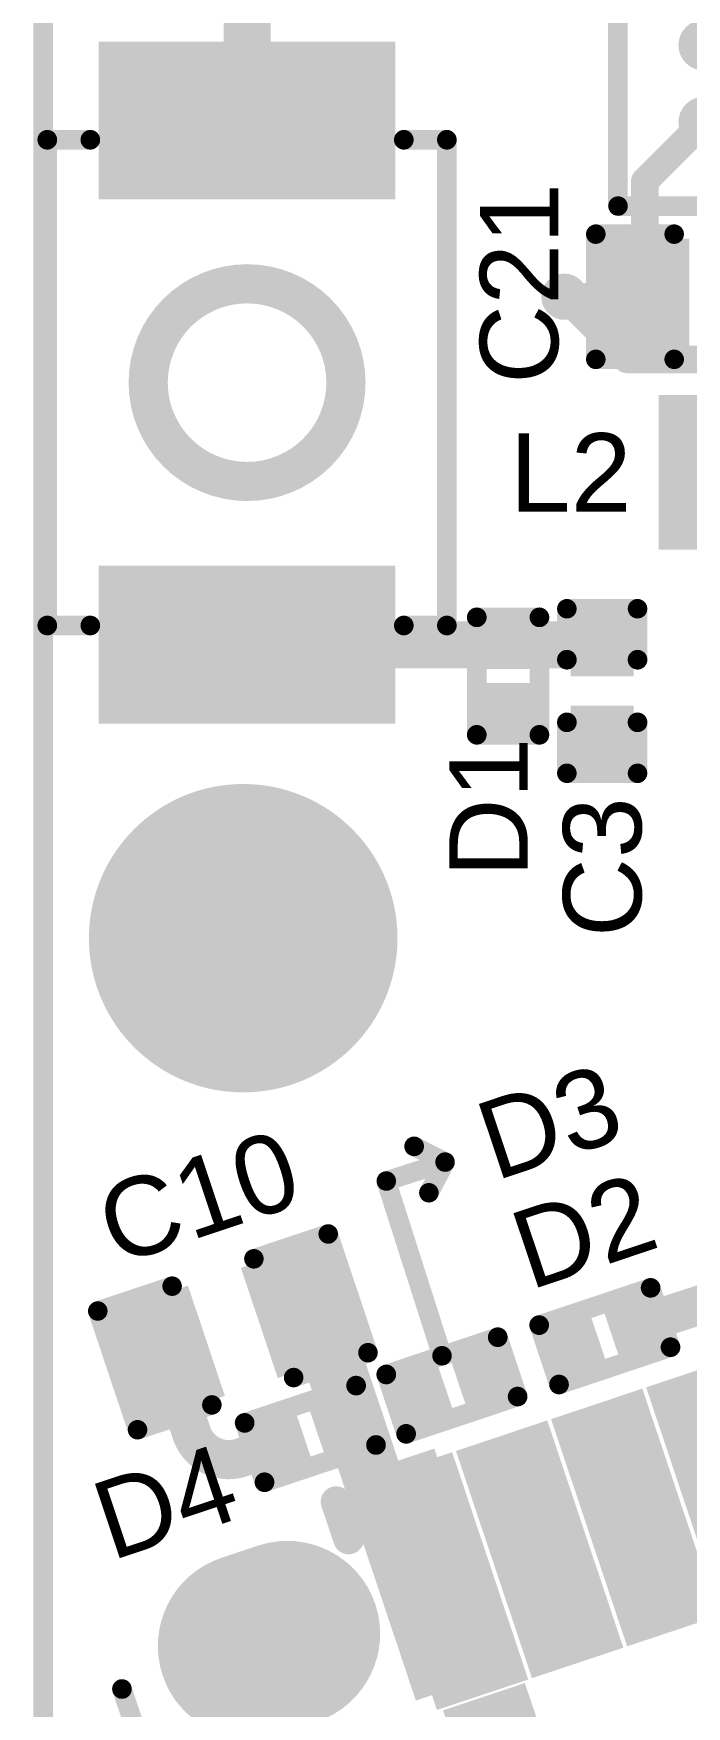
# Model space of a CAD drawing. Header units: inches. Extents: x 28 to 136, y 32 to 73.
# Drawn here: x 38.04 to 42.27, y 50.27 to 61.12 of the extents above; entities that cross this region are included whole.
import ezdxf

# ---------------------------------------------------------------- set-up
doc = ezdxf.new("R2010")
doc.units = ezdxf.units.IN
for name, color, linetype in [('Board Outline', 216, 'Continuous'), ('Bottom Layer', 5, 'Continuous'), ('Bottom Solder', 6, 'Continuous'), ('Multi-Layer', 9, 'Continuous'), ('Pad Holes', 156, 'Continuous'), ('Top Layer', 1, 'Continuous'), ('Top Overlay', 2, 'Continuous'), ('Top Paste', 8, 'Continuous'), ('Top Solder', 216, 'Continuous'), ('Via Holes', 16, 'Continuous')]:
    doc.layers.add(name, color=color, linetype=linetype)
doc.styles.add('Arial', font='', dxfattribs={"height": 0.2})
doc.styles.get('Arial').set_extended_font_data('Arial')

# ---------------------------------------------------------------- blocks, each defined once
blk = doc.blocks.new('82_VFBGA_7')
at = {"layer": 'Top Solder'}
h = blk.add_hatch(color=216, dxfattribs=at)
edge = h.paths.add_edge_path()
edge.add_arc((-2.25, -1.75), 0.165, 0, 360)
h = blk.add_hatch(color=216, dxfattribs=at)
edge = h.paths.add_edge_path()
edge.add_arc((-2.25, -2.25), 0.165, 0, 360)
at = {"layer": 'Top Overlay', "const_width": 0.127}
for points in [[(-2.807, -2.794), (-2.807, 2.807)], [(-2.807, -2.794), (2.769, -2.794)]]:
    blk.add_lwpolyline(points, dxfattribs=at)
at = {"layer": 'Top Overlay', "const_width": 0.0635}
blk.add_lwpolyline([(-2.838, -2.794, 1), (-2.775, -2.794, 1)], format="xyb", close=True, dxfattribs=at)
blk.add_lwpolyline([(-2.838, -2.794, 1), (-2.775, -2.794, 1)], format="xyb", close=True, dxfattribs=at)
blk = doc.blocks.new('B3U_1000P_8')
at = {"layer": 'Top Layer'}
for points in [[(-2.11, 0.86), (-1.29, 0.86), (-1.29, -0.86), (-2.11, -0.86)], [(1.29, 0.86), (2.11, 0.86), (2.11, -0.86), (1.29, -0.86)]]:
    blk.add_hatch(color=1, dxfattribs=at).paths.add_polyline_path(points)
at = {"layer": 'Top Paste'}
for points in [[(-2.11, 0.86), (-1.29, 0.86), (-1.29, -0.86), (-2.11, -0.86)], [(1.29, 0.86), (2.11, 0.86), (2.11, -0.86), (1.29, -0.86)]]:
    blk.add_hatch(color=8, dxfattribs=at).paths.add_polyline_path(points)
at = {"layer": 'Top Solder'}
for points in [[(-2.212, 0.962), (-1.188, 0.962), (-1.188, -0.962), (-2.212, -0.962)], [(1.188, 0.962), (2.212, 0.962), (2.212, -0.962), (1.188, -0.962)]]:
    blk.add_hatch(color=216, dxfattribs=at).paths.add_polyline_path(points)
at = {"layer": 'Top Overlay', "const_width": 0.127}
for points in [[(-1.575, 1.016), (-1.575, 1.295)], [(1.575, 1.295), (-1.575, 1.295)], [(1.575, 1.016), (1.575, 1.295)], [(-1.575, -1.295), (-1.575, -1.016)], [(1.575, -1.295), (1.575, -1.016)], [(1.575, -1.295), (-1.575, -1.295)]]:
    blk.add_lwpolyline(points, dxfattribs=at)
at = {"layer": 'Top Overlay'}
for points, const_width in [([(-1.607, 1.295, 1), (-1.543, 1.295, 1)], 0.0635), ([(-1.607, 1.295, 1), (-1.543, 1.295, 1)], 0.0635), ([(1.543, 1.295, 1), (1.607, 1.295, 1)], 0.0635), ([(1.543, 1.295, 1), (1.607, 1.295, 1)], 0.0635), ([(-1.607, 1.016, 1), (-1.543, 1.016, 1)], 0.0635), ([(1.543, 1.016, 1), (1.607, 1.016, 1)], 0.0635), ([(0.641, 0, 1), (-0.641, 0, 1)], 0.254), ([(-0.705, 0, 1), (-0.578, 0, 1)], 0.127), ([(0.578, 0, 1), (0.705, 0, 1)], 0.127), ([(-1.607, -1.016, 1), (-1.543, -1.016, 1)], 0.0635), ([(1.543, -1.016, 1), (1.607, -1.016, 1)], 0.0635), ([(-1.607, -1.295, 1), (-1.543, -1.295, 1)], 0.0635), ([(-1.607, -1.295, 1), (-1.543, -1.295, 1)], 0.0635), ([(1.543, -1.295, 1), (1.607, -1.295, 1)], 0.0635), ([(1.543, -1.295, 1), (1.607, -1.295, 1)], 0.0635)]:
    blk.add_lwpolyline(points, format="xyb", close=True, dxfattribs=dict(at, const_width=const_width))
blk = doc.blocks.new('IND_0603__1608_M_______40')
at = {"layer": 'Top Layer'}
for points in [[(-1, 0.4), (-0.4, 0.4), (-0.4, -0.4), (-1, -0.4)], [(0.4, 0.4), (1, 0.4), (1, -0.4), (0.4, -0.4)]]:
    blk.add_hatch(color=1, dxfattribs=at).paths.add_polyline_path(points)
at = {"layer": 'Top Paste'}
for points in [[(-1, 0.4), (-0.4, 0.4), (-0.4, -0.4), (-1, -0.4)], [(0.4, 0.4), (1, 0.4), (1, -0.4), (0.4, -0.4)]]:
    blk.add_hatch(color=8, dxfattribs=at).paths.add_polyline_path(points)
at = {"layer": 'Top Solder'}
for points in [[(-1.102, 0.502), (-0.298, 0.502), (-0.298, -0.502), (-1.102, -0.502)], [(0.298, 0.502), (1.102, 0.502), (1.102, -0.502), (0.298, -0.502)]]:
    blk.add_hatch(color=216, dxfattribs=at).paths.add_polyline_path(points)
at = {"layer": 'Top Overlay', "const_width": 0.127}
for points in [[(-0.203, 0.457), (0.229, 0.457)], [(-0.203, -0.457), (0.229, -0.457)]]:
    blk.add_lwpolyline(points, dxfattribs=at)
at = {"layer": 'Top Overlay', "const_width": 0.0635}
for points in [[(-0.235, 0.457, 1), (-0.171, 0.457, 1)], [(0.197, 0.457, 1), (0.26, 0.457, 1)], [(-0.235, -0.457, 1), (-0.171, -0.457, 1)], [(0.197, -0.457, 1), (0.26, -0.457, 1)]]:
    blk.add_lwpolyline(points, format="xyb", close=True, dxfattribs=at)
blk = doc.blocks.new('10118194_0001LF__47')
at = {"layer": 'Bottom Layer'}
h = blk.add_hatch(color=5, dxfattribs=at)
edge = h.paths.add_edge_path()
edge.add_arc((-2.375, 0), 0.5, 270, 450)
edge.add_line((-2.375, 0.5), (-2.625, 0.5))
edge.add_arc((-2.625, 0), 0.5, 90, 270)
edge.add_line((-2.625, -0.5), (-2.375, -0.5))
at = {"layer": 'Bottom Solder'}
h = blk.add_hatch(color=6, dxfattribs=at)
edge = h.paths.add_edge_path()
edge.add_arc((-2.375, 0), 0.602, 270, 450)
edge.add_line((-2.375, 0.602), (-2.625, 0.602))
edge.add_arc((-2.625, 0), 0.602, 90, 270)
edge.add_line((-2.625, -0.602), (-2.375, -0.602))
at = {"layer": 'Multi-Layer'}
h = blk.add_hatch(color=9, dxfattribs=at)
edge = h.paths.add_edge_path()
edge.add_arc((-2.375, 0), 0.5, 270, 450)
edge.add_line((-2.375, 0.5), (-2.625, 0.5))
edge.add_arc((-2.625, 0), 0.5, 90, 270)
edge.add_line((-2.625, -0.5), (-2.375, -0.5))
at = {"layer": 'Pad Holes'}
h = blk.add_hatch(color=7, dxfattribs=at)
edge = h.paths.add_edge_path()
edge.add_arc((-2.35, 0), 0.275, 270, 450)
edge.add_line((-2.35, 0.275), (-2.65, 0.275))
edge.add_arc((-2.65, 0), 0.275, 90, 270)
edge.add_line((-2.65, -0.275), (-2.35, -0.275))
at = {"layer": 'Top Layer'}
for points in [[(-1.51, 0.675), (-1.09, 0.675), (-1.09, -0.675), (-1.51, -0.675)], [(-0.86, 0.675), (-0.44, 0.675), (-0.44, -0.675), (-0.86, -0.675)], [(-0.21, 0.675), (0.21, 0.675), (0.21, -0.675), (-0.21, -0.675)], [(0.44, 0.675), (0.86, 0.675), (0.86, -0.675), (0.44, -0.675)]]:
    blk.add_hatch(color=1, dxfattribs=at).paths.add_polyline_path(points)
h = blk.add_hatch(color=1, dxfattribs=at)
edge = h.paths.add_edge_path()
edge.add_arc((-2.375, 0), 0.5, 270, 450)
edge.add_line((-2.375, 0.5), (-2.625, 0.5))
edge.add_arc((-2.625, 0), 0.5, 90, 270)
edge.add_line((-2.625, -0.5), (-2.375, -0.5))
at = {"layer": 'Top Overlay'}
blk.add_hatch(color=2, dxfattribs=at).paths.add_polyline_path([(-1.575, -1.071), (-1.016, -1.071), (-1.016, -0.792), (-1.575, -0.792)])
at = {"layer": 'Top Paste'}
for points in [[(-1.51, 0.675), (-1.09, 0.675), (-1.09, -0.675), (-1.51, -0.675)], [(-0.86, 0.675), (-0.44, 0.675), (-0.44, -0.675), (-0.86, -0.675)], [(-0.21, 0.675), (0.21, 0.675), (0.21, -0.675), (-0.21, -0.675)], [(0.44, 0.675), (0.86, 0.675), (0.86, -0.675), (0.44, -0.675)]]:
    blk.add_hatch(color=8, dxfattribs=at).paths.add_polyline_path(points)
at = {"layer": 'Top Solder'}
for points in [[(-1.612, 0.777), (-0.988, 0.777), (-0.988, -0.777), (-1.612, -0.777)], [(-0.962, 0.777), (-0.338, 0.777), (-0.338, -0.777), (-0.962, -0.777)], [(-0.312, 0.777), (0.312, 0.777), (0.312, -0.777), (-0.312, -0.777)], [(0.338, 0.777), (0.962, 0.777), (0.962, -0.777), (0.338, -0.777)]]:
    blk.add_hatch(color=216, dxfattribs=at).paths.add_polyline_path(points)
h = blk.add_hatch(color=216, dxfattribs=at)
edge = h.paths.add_edge_path()
edge.add_arc((-2.375, 0), 0.602, 270, 450)
edge.add_line((-2.375, 0.602), (-2.625, 0.602))
edge.add_arc((-2.625, 0), 0.602, 90, 270)
edge.add_line((-2.625, -0.602), (-2.375, -0.602))
at = {"layer": 'Top Overlay'}
for points, const_width in [([(-1.803, 0.711), (-1.803, 0.457)], 0.2), ([(-1.803, 0.711), (-1.676, 0.584)], 0.2), ([(-1.803, 0.457), (-1.676, 0.584)], 0.2), ([(-3.505, 0), (-3.505, -1.549)], 0.127)]:
    blk.add_lwpolyline(points, dxfattribs=dict(at, const_width=const_width))
for points, const_width in [([(-1.853, 0.711, 1), (-1.753, 0.711, 1)], 0.1), ([(-1.853, 0.711, 1), (-1.753, 0.711, 1)], 0.1), ([(-1.726, 0.584, 1), (-1.626, 0.584, 1)], 0.1), ([(-1.726, 0.584, 1), (-1.626, 0.584, 1)], 0.1), ([(-1.853, 0.457, 1), (-1.753, 0.457, 1)], 0.1), ([(-1.853, 0.457, 1), (-1.753, 0.457, 1)], 0.1), ([(-3.537, 0, 1), (-3.473, 0, 1)], 0.0635)]:
    blk.add_lwpolyline(points, format="xyb", close=True, dxfattribs=dict(at, const_width=const_width))
blk = doc.blocks.new('DSN0603_2_51')
at = {"layer": 'Top Layer'}
for points in [[(-0.3, 0.12), (-0.1, 0.12), (-0.1, -0.12), (-0.3, -0.12)], [(0.1, 0.12), (0.3, 0.12), (0.3, -0.12), (0.1, -0.12)]]:
    blk.add_hatch(color=1, dxfattribs=at).paths.add_polyline_path(points)
at = {"layer": 'Top Paste'}
for points in [[(-0.3, 0.12), (-0.1, 0.12), (-0.1, -0.12), (-0.3, -0.12)], [(0.1, 0.12), (0.3, 0.12), (0.3, -0.12), (0.1, -0.12)]]:
    blk.add_hatch(color=8, dxfattribs=at).paths.add_polyline_path(points)
at = {"layer": 'Top Solder'}
for points in [[(-0.355, 0.175), (-0.045, 0.175), (-0.045, -0.175), (-0.355, -0.175)], [(0.045, 0.175), (0.355, 0.175), (0.355, -0.175), (0.045, -0.175)]]:
    blk.add_hatch(color=216, dxfattribs=at).paths.add_polyline_path(points)
at = {"layer": 'Top Overlay', "const_width": 0.127}
for points in [[(-0.381, 0.203), (-0.381, -0.203)], [(-0.381, 0.203), (0.381, 0.203)], [(0.381, 0.203), (0.381, -0.203)], [(-0.381, -0.203), (0.381, -0.203)]]:
    blk.add_lwpolyline(points, dxfattribs=at)
at = {"layer": 'Top Overlay', "const_width": 0.0635}
for points in [[(-0.413, 0.203, 1), (-0.349, 0.203, 1)], [(-0.413, 0.203, 1), (-0.349, 0.203, 1)], [(0.349, 0.203, 1), (0.413, 0.203, 1)], [(0.349, 0.203, 1), (0.413, 0.203, 1)], [(-0.413, -0.203, 1), (-0.349, -0.203, 1)], [(-0.413, -0.203, 1), (-0.349, -0.203, 1)], [(0.349, -0.203, 1), (0.413, -0.203, 1)], [(0.349, -0.203, 1), (0.413, -0.203, 1)]]:
    blk.add_lwpolyline(points, format="xyb", close=True, dxfattribs=at)
blk = doc.blocks.new('DSN0603_2_52')
at = {"layer": 'Top Layer'}
for points in [[(-0.3, 0.12), (-0.1, 0.12), (-0.1, -0.12), (-0.3, -0.12)], [(0.1, 0.12), (0.3, 0.12), (0.3, -0.12), (0.1, -0.12)]]:
    blk.add_hatch(color=1, dxfattribs=at).paths.add_polyline_path(points)
at = {"layer": 'Top Paste'}
for points in [[(-0.3, 0.12), (-0.1, 0.12), (-0.1, -0.12), (-0.3, -0.12)], [(0.1, 0.12), (0.3, 0.12), (0.3, -0.12), (0.1, -0.12)]]:
    blk.add_hatch(color=8, dxfattribs=at).paths.add_polyline_path(points)
at = {"layer": 'Top Solder'}
for points in [[(-0.355, 0.175), (-0.045, 0.175), (-0.045, -0.175), (-0.355, -0.175)], [(0.045, 0.175), (0.355, 0.175), (0.355, -0.175), (0.045, -0.175)]]:
    blk.add_hatch(color=216, dxfattribs=at).paths.add_polyline_path(points)
at = {"layer": 'Top Overlay', "const_width": 0.127}
for points in [[(-0.381, 0.203), (-0.381, -0.203)], [(-0.381, 0.203), (0.381, 0.203)], [(0.381, 0.203), (0.381, -0.203)], [(-0.381, -0.203), (0.381, -0.203)]]:
    blk.add_lwpolyline(points, dxfattribs=at)
at = {"layer": 'Top Overlay', "const_width": 0.0635}
for points in [[(-0.413, 0.203, 1), (-0.349, 0.203, 1)], [(-0.413, 0.203, 1), (-0.349, 0.203, 1)], [(0.349, 0.203, 1), (0.413, 0.203, 1)], [(0.349, 0.203, 1), (0.413, 0.203, 1)], [(-0.413, -0.203, 1), (-0.349, -0.203, 1)], [(-0.413, -0.203, 1), (-0.349, -0.203, 1)], [(0.349, -0.203, 1), (0.413, -0.203, 1)], [(0.349, -0.203, 1), (0.413, -0.203, 1)]]:
    blk.add_lwpolyline(points, format="xyb", close=True, dxfattribs=at)
blk = doc.blocks.new('DSN0603_2_53')
at = {"layer": 'Top Layer'}
for points in [[(-0.3, 0.12), (-0.1, 0.12), (-0.1, -0.12), (-0.3, -0.12)], [(0.1, 0.12), (0.3, 0.12), (0.3, -0.12), (0.1, -0.12)]]:
    blk.add_hatch(color=1, dxfattribs=at).paths.add_polyline_path(points)
at = {"layer": 'Top Paste'}
for points in [[(-0.3, 0.12), (-0.1, 0.12), (-0.1, -0.12), (-0.3, -0.12)], [(0.1, 0.12), (0.3, 0.12), (0.3, -0.12), (0.1, -0.12)]]:
    blk.add_hatch(color=8, dxfattribs=at).paths.add_polyline_path(points)
at = {"layer": 'Top Solder'}
for points in [[(-0.355, 0.175), (-0.045, 0.175), (-0.045, -0.175), (-0.355, -0.175)], [(0.045, 0.175), (0.355, 0.175), (0.355, -0.175), (0.045, -0.175)]]:
    blk.add_hatch(color=216, dxfattribs=at).paths.add_polyline_path(points)
at = {"layer": 'Top Overlay', "const_width": 0.127}
for points in [[(-0.381, -0.203), (-0.381, 0.203)], [(0.381, 0.203), (-0.381, 0.203)], [(0.381, -0.203), (0.381, 0.203)], [(0.381, -0.203), (-0.381, -0.203)]]:
    blk.add_lwpolyline(points, dxfattribs=at)
at = {"layer": 'Top Overlay', "const_width": 0.0635}
for points in [[(-0.413, 0.203, 1), (-0.349, 0.203, 1)], [(-0.413, 0.203, 1), (-0.349, 0.203, 1)], [(0.349, 0.203, 1), (0.413, 0.203, 1)], [(0.349, 0.203, 1), (0.413, 0.203, 1)], [(-0.413, -0.203, 1), (-0.349, -0.203, 1)], [(-0.413, -0.203, 1), (-0.349, -0.203, 1)], [(0.349, -0.203, 1), (0.413, -0.203, 1)], [(0.349, -0.203, 1), (0.413, -0.203, 1)]]:
    blk.add_lwpolyline(points, format="xyb", close=True, dxfattribs=at)
blk = doc.blocks.new('DSN0603_2_54')
at = {"layer": 'Top Layer'}
for points in [[(-0.3, 0.12), (-0.1, 0.12), (-0.1, -0.12), (-0.3, -0.12)], [(0.1, 0.12), (0.3, 0.12), (0.3, -0.12), (0.1, -0.12)]]:
    blk.add_hatch(color=1, dxfattribs=at).paths.add_polyline_path(points)
at = {"layer": 'Top Paste'}
for points in [[(-0.3, 0.12), (-0.1, 0.12), (-0.1, -0.12), (-0.3, -0.12)], [(0.1, 0.12), (0.3, 0.12), (0.3, -0.12), (0.1, -0.12)]]:
    blk.add_hatch(color=8, dxfattribs=at).paths.add_polyline_path(points)
at = {"layer": 'Top Solder'}
for points in [[(-0.355, 0.175), (-0.045, 0.175), (-0.045, -0.175), (-0.355, -0.175)], [(0.045, 0.175), (0.355, 0.175), (0.355, -0.175), (0.045, -0.175)]]:
    blk.add_hatch(color=216, dxfattribs=at).paths.add_polyline_path(points)
at = {"layer": 'Top Overlay', "const_width": 0.127}
for points in [[(-0.381, 0.203), (0.381, 0.203)], [(-0.381, 0.203), (-0.381, -0.203)], [(0.381, 0.203), (0.381, -0.203)], [(-0.381, -0.203), (0.381, -0.203)]]:
    blk.add_lwpolyline(points, dxfattribs=at)
at = {"layer": 'Top Overlay', "const_width": 0.0635}
for points in [[(-0.413, 0.203, 1), (-0.349, 0.203, 1)], [(-0.413, 0.203, 1), (-0.349, 0.203, 1)], [(0.349, 0.203, 1), (0.413, 0.203, 1)], [(0.349, 0.203, 1), (0.413, 0.203, 1)], [(-0.413, -0.203, 1), (-0.349, -0.203, 1)], [(-0.413, -0.203, 1), (-0.349, -0.203, 1)], [(0.349, -0.203, 1), (0.413, -0.203, 1)], [(0.349, -0.203, 1), (0.413, -0.203, 1)]]:
    blk.add_lwpolyline(points, format="xyb", close=True, dxfattribs=at)
blk = doc.blocks.new('C___0402_66')
at = {"layer": 'Top Layer'}
for points in [[(-0.699, -0.318), (-0.699, 0.318), (-0.241, 0.318), (-0.241, -0.318)], [(0.241, -0.318), (0.241, 0.318), (0.699, 0.318), (0.699, -0.318)]]:
    blk.add_hatch(color=1, dxfattribs=at).paths.add_polyline_path(points)
at = {"layer": 'Top Paste'}
for points in [[(-0.699, -0.318), (-0.699, 0.318), (-0.241, 0.318), (-0.241, -0.318)], [(0.241, -0.318), (0.241, 0.318), (0.699, 0.318), (0.699, -0.318)]]:
    blk.add_hatch(color=8, dxfattribs=at).paths.add_polyline_path(points)
at = {"layer": 'Top Solder'}
for points in [[(-0.758, -0.377), (-0.758, 0.377), (-0.181, 0.377), (-0.181, -0.377)], [(0.181, -0.377), (0.181, 0.377), (0.758, 0.377), (0.758, -0.377)]]:
    blk.add_hatch(color=216, dxfattribs=at).paths.add_polyline_path(points)
at = {"layer": 'Top Overlay', "const_width": 0.127}
for points in [[(-0.279, 0.406), (-0.787, 0.406)], [(-0.787, 0.406), (-0.787, -0.406)], [(0.787, 0.406), (0.279, 0.406)], [(0.787, 0.406), (0.787, -0.406)], [(-0.279, -0.406), (-0.787, -0.406)], [(0.787, -0.406), (0.279, -0.406)]]:
    blk.add_lwpolyline(points, dxfattribs=at)
at = {"layer": 'Top Overlay', "const_width": 0.0635}
for points in [[(-0.819, 0.406, 1), (-0.756, 0.406, 1)], [(-0.819, 0.406, 1), (-0.756, 0.406, 1)], [(-0.311, 0.406, 1), (-0.248, 0.406, 1)], [(0.248, 0.406, 1), (0.311, 0.406, 1)], [(0.756, 0.406, 1), (0.819, 0.406, 1)], [(0.756, 0.406, 1), (0.819, 0.406, 1)], [(-0.819, -0.406, 1), (-0.756, -0.406, 1)], [(-0.819, -0.406, 1), (-0.756, -0.406, 1)], [(-0.311, -0.406, 1), (-0.248, -0.406, 1)], [(0.248, -0.406, 1), (0.311, -0.406, 1)], [(0.756, -0.406, 1), (0.819, -0.406, 1)], [(0.756, -0.406, 1), (0.819, -0.406, 1)]]:
    blk.add_lwpolyline(points, format="xyb", close=True, dxfattribs=at)
blk = doc.blocks.new('C___0402_77')
at = {"layer": 'Top Layer'}
for points in [[(-0.699, -0.318), (-0.699, 0.318), (-0.241, 0.318), (-0.241, -0.318)], [(0.241, -0.318), (0.241, 0.318), (0.699, 0.318), (0.699, -0.318)]]:
    blk.add_hatch(color=1, dxfattribs=at).paths.add_polyline_path(points)
at = {"layer": 'Top Paste'}
for points in [[(-0.699, -0.318), (-0.699, 0.318), (-0.241, 0.318), (-0.241, -0.318)], [(0.241, -0.318), (0.241, 0.318), (0.699, 0.318), (0.699, -0.318)]]:
    blk.add_hatch(color=8, dxfattribs=at).paths.add_polyline_path(points)
at = {"layer": 'Top Solder'}
for points in [[(-0.758, -0.377), (-0.758, 0.377), (-0.181, 0.377), (-0.181, -0.377)], [(0.181, -0.377), (0.181, 0.377), (0.758, 0.377), (0.758, -0.377)]]:
    blk.add_hatch(color=216, dxfattribs=at).paths.add_polyline_path(points)
at = {"layer": 'Top Overlay', "const_width": 0.127}
for points in [[(-0.279, 0.406), (-0.787, 0.406)], [(-0.787, -0.406), (-0.787, 0.406)], [(0.787, 0.406), (0.279, 0.406)], [(0.787, -0.406), (0.787, 0.406)], [(-0.279, -0.406), (-0.787, -0.406)], [(0.787, -0.406), (0.279, -0.406)]]:
    blk.add_lwpolyline(points, dxfattribs=at)
at = {"layer": 'Top Overlay', "const_width": 0.0635}
for points in [[(-0.819, 0.406, 1), (-0.756, 0.406, 1)], [(-0.819, 0.406, 1), (-0.756, 0.406, 1)], [(-0.311, 0.406, 1), (-0.248, 0.406, 1)], [(0.248, 0.406, 1), (0.311, 0.406, 1)], [(0.756, 0.406, 1), (0.819, 0.406, 1)], [(0.756, 0.406, 1), (0.819, 0.406, 1)], [(-0.819, -0.406, 1), (-0.756, -0.406, 1)], [(-0.819, -0.406, 1), (-0.756, -0.406, 1)], [(-0.311, -0.406, 1), (-0.248, -0.406, 1)], [(0.248, -0.406, 1), (0.311, -0.406, 1)], [(0.756, -0.406, 1), (0.819, -0.406, 1)], [(0.756, -0.406, 1), (0.819, -0.406, 1)]]:
    blk.add_lwpolyline(points, format="xyb", close=True, dxfattribs=at)
blk = doc.blocks.new('CAP_0201_84')
at = {"layer": 'Top Layer'}
for points in [[(-0.45, 0.15), (-0.15, 0.15), (-0.15, -0.15), (-0.45, -0.15)], [(0.15, 0.15), (0.45, 0.15), (0.45, -0.15), (0.15, -0.15)]]:
    blk.add_hatch(color=1, dxfattribs=at).paths.add_polyline_path(points)
at = {"layer": 'Top Paste'}
for points in [[(-0.45, 0.15), (-0.15, 0.15), (-0.15, -0.15), (-0.45, -0.15)], [(0.15, 0.15), (0.45, 0.15), (0.45, -0.15), (0.15, -0.15)]]:
    blk.add_hatch(color=8, dxfattribs=at).paths.add_polyline_path(points)
at = {"layer": 'Top Solder'}
for points in [[(-0.505, 0.205), (-0.095, 0.205), (-0.095, -0.205), (-0.505, -0.205)], [(0.095, 0.205), (0.505, 0.205), (0.505, -0.205), (0.095, -0.205)]]:
    blk.add_hatch(color=216, dxfattribs=at).paths.add_polyline_path(points)
at = {"layer": 'Top Overlay', "const_width": 0.127}
for points in [[(-0.533, 0.229), (-0.533, -0.229)], [(-0.533, 0.229), (-0.203, 0.229)], [(0.203, 0.229), (0.533, 0.229)], [(0.533, 0.229), (0.533, -0.229)], [(-0.533, -0.229), (-0.203, -0.229)], [(0.203, -0.229), (0.533, -0.229)]]:
    blk.add_lwpolyline(points, dxfattribs=at)
at = {"layer": 'Top Overlay', "const_width": 0.0635}
for points in [[(-0.565, 0.229, 1), (-0.502, 0.229, 1)], [(-0.565, 0.229, 1), (-0.502, 0.229, 1)], [(-0.235, 0.229, 1), (-0.171, 0.229, 1)], [(0.171, 0.229, 1), (0.235, 0.229, 1)], [(0.502, 0.229, 1), (0.565, 0.229, 1)], [(0.502, 0.229, 1), (0.565, 0.229, 1)], [(-0.565, -0.229, 1), (-0.502, -0.229, 1)], [(-0.565, -0.229, 1), (-0.502, -0.229, 1)], [(-0.235, -0.229, 1), (-0.171, -0.229, 1)], [(0.171, -0.229, 1), (0.235, -0.229, 1)], [(0.502, -0.229, 1), (0.565, -0.229, 1)], [(0.502, -0.229, 1), (0.565, -0.229, 1)]]:
    blk.add_lwpolyline(points, format="xyb", close=True, dxfattribs=at)

msp = doc.modelspace()

# ---------------------------------------------------------------- hatches: boundary and pattern name
at = {"layer": 'Bottom Layer'}
h = msp.add_hatch(color=5, dxfattribs=at)
edge = h.paths.add_edge_path()
edge.add_arc((41.478, 59.411), 0.15, 0, 360)
at = {"layer": 'Bottom Solder'}
h = msp.add_hatch(color=6, dxfattribs=at)
edge = h.paths.add_edge_path()
edge.add_arc((39.396, 55.251), 0.102, 0, 360)
at = {"layer": 'Pad Holes'}
h = msp.add_hatch(color=7, dxfattribs=at)
edge = h.paths.add_edge_path()
edge.add_arc((39.396, 55.251), 1, 0, 360)
at = {"layer": 'Top Layer'}
h = msp.add_hatch(color=1, dxfattribs=at)
edge = h.paths.add_edge_path()
edge.add_arc((41.478, 59.411), 0.15, 0, 360)
for points in [[(40.515, 50.307), (40.881, 50.43), (39.941, 53.238), (39.575, 53.115)], [(40.593, 50.333), (41.114, 50.508), (40.635, 51.941), (40.113, 51.767)]]:
    msp.add_hatch(color=1, dxfattribs=at).paths.add_polyline_path(points)
at = {"layer": 'Top Solder'}
h = msp.add_hatch(color=216, dxfattribs=at)
edge = h.paths.add_edge_path()
edge.add_arc((39.396, 55.251), 0.102, 0, 360)
at = {"layer": 'Via Holes'}
h = msp.add_hatch(color=7, dxfattribs=at)
edge = h.paths.add_edge_path()
edge.add_arc((41.478, 59.411), 0.075, 0, 360)

# ---------------------------------------------------------------- linework, layer by layer
at = {"layer": 'Board Outline', "const_width": 0.127}
msp.add_lwpolyline([(38.1, 45.215), (38.1, 69.215)], dxfattribs=at)
at = {"layer": 'Bottom Layer'}
for points, const_width in [([(41.478, 59.411), (41.885, 59.004)], 0.178), ([(41.885, 59.004), (44.324, 59.004)], 0.178), ([(39.438, 50.575), (39.563, 50.701)], 0.254), ([(39.438, 47.856), (39.438, 50.575)], 0.254)]:
    msp.add_lwpolyline(points, dxfattribs=dict(at, const_width=const_width))
for points, const_width in [([(41.434, 59.411, 1), (41.523, 59.411, 1)], 0.0889), ([(41.84, 59.004, 1), (41.929, 59.004, 1)], 0.0889), ([(41.84, 59.004, 1), (41.929, 59.004, 1)], 0.0889), ([(39.499, 50.701, 1), (39.626, 50.701, 1)], 0.127), ([(39.374, 50.575, 1), (39.501, 50.575, 1)], 0.127), ([(39.374, 50.575, 1), (39.501, 50.575, 1)], 0.127)]:
    msp.add_lwpolyline(points, format="xyb", close=True, dxfattribs=dict(at, const_width=const_width))
at = {"layer": 'Top Layer'}
for points, const_width in [([(39.421, 60.554), (39.421, 61.833)], 0.305), ([(41.999, 60.16), (42.382, 60.543)], 0.178), ([(41.999, 59.411), (41.999, 60.16)], 0.178), ([(41.478, 59.411), (41.999, 59.411)], 0.178), ([(39.421, 57.154), (41.723, 57.154)], 0.305), ([(41.93, 52.734), (42.787, 53.011)], 0.254), ([(38.883, 52.549), (38.951, 52.371)], 0.254), ([(38.951, 52.371), (39.061, 52.043)], 0.254), ([(39.061, 52.043), (39.061, 52.042)], 0.254), ([(39.384, 51.883), (39.611, 51.962)], 0.254), ([(39.611, 51.962), (39.641, 51.972)], 0.254), ([(39.352, 48.178), (39.444, 50.661)], 0.254), ([(39.444, 50.661), (39.563, 50.701)], 0.254)]:
    msp.add_lwpolyline(points, dxfattribs=dict(at, const_width=const_width))
for points, const_width in [([(39.345, 60.554, 1), (39.497, 60.554, 1)], 0.152), ([(41.954, 60.16, 1), (42.043, 60.16, 1)], 0.0889), ([(41.954, 60.16, 1), (42.043, 60.16, 1)], 0.0889), ([(41.434, 59.411, 1), (41.523, 59.411, 1)], 0.0889), ([(41.954, 59.411, 1), (42.043, 59.411, 1)], 0.0889), ([(41.954, 59.411, 1), (42.043, 59.411, 1)], 0.0889), ([(39.345, 57.154, 1), (39.497, 57.154, 1)], 0.152), ([(41.646, 57.154, 1), (41.799, 57.154, 1)], 0.152), ([(41.866, 52.734, 1), (41.993, 52.734, 1)], 0.127), ([(38.819, 52.549, 1), (38.946, 52.549, 1)], 0.127), ([(38.887, 52.371, 1), (39.014, 52.371, 1)], 0.127), ([(38.887, 52.371, 1), (39.014, 52.371, 1)], 0.127), ([(38.997, 52.043, 1), (39.124, 52.043, 1)], 0.127), ([(38.997, 52.043, 1), (39.124, 52.043, 1)], 0.127), ([(38.997, 52.042, 1), (39.124, 52.042, 1)], 0.127), ([(38.997, 52.042, 1), (39.124, 52.042, 1)], 0.127), ([(39.547, 51.962, 1), (39.674, 51.962, 1)], 0.127), ([(39.547, 51.962, 1), (39.674, 51.962, 1)], 0.127), ([(39.578, 51.972, 1), (39.705, 51.972, 1)], 0.127), ([(39.321, 51.883, 1), (39.448, 51.883, 1)], 0.127), ([(39.321, 51.883, 1), (39.448, 51.883, 1)], 0.127), ([(39.381, 50.661, 1), (39.508, 50.661, 1)], 0.127), ([(39.381, 50.661, 1), (39.508, 50.661, 1)], 0.127), ([(39.499, 50.701, 1), (39.626, 50.701, 1)], 0.127)]:
    msp.add_lwpolyline(points, format="xyb", close=True, dxfattribs=dict(at, const_width=const_width))
at = {"layer": 'Top Layer', "const_width": 0.254}
msp.add_lwpolyline([(39.384, 51.883, -0.415602), (39.061, 52.042)], format="xyb", dxfattribs=at)
at = {"layer": 'Top Overlay', "const_width": 0.127}
for points in [[(40.504, 53.901), (40.705, 53.799)], [(40.323, 53.676), (40.705, 53.799)], [(40.6, 53.6), (40.705, 53.799)], [(40.323, 53.676), (40.685, 52.543)]]:
    msp.add_lwpolyline(points, dxfattribs=at)
at = {"layer": 'Top Overlay', "const_width": 0.0635}
for points in [[(40.472, 53.901, 1), (40.536, 53.901, 1)], [(40.673, 53.799, 1), (40.736, 53.799, 1)], [(40.673, 53.799, 1), (40.736, 53.799, 1)], [(40.673, 53.799, 1), (40.736, 53.799, 1)], [(40.292, 53.676, 1), (40.355, 53.676, 1)], [(40.292, 53.676, 1), (40.355, 53.676, 1)], [(40.568, 53.6, 1), (40.631, 53.6, 1)], [(40.653, 52.543, 1), (40.716, 52.543, 1)]]:
    msp.add_lwpolyline(points, format="xyb", close=True, dxfattribs=at)

# ---------------------------------------------------------------- block references
for name, p in [('82_VFBGA_7', (44.632, 62.793)), ('IND_0603__1608_M_______40', (43.192, 58.272))]:
    msp.add_blockref(name, p)
for name, p, rotation in [('B3U_1000P_8', (39.421, 58.854), 270), ('C___0402_66', (42.469, 59.411), 180), ('CAP_0201_84', (41.723, 56.854), 90), ('DSN0603_2_54', (41.113, 56.951), 90), ('10118194_0001LF__47', (41.934, 51.494), 18.5), ('C___0402_77', (39.329, 52.698), 198.5), ('DSN0603_2_53', (41.74, 52.67), 198.5), ('DSN0603_2_52', (40.749, 52.35), 18.5), ('DSN0603_2_51', (39.831, 52.036), 18.5)]:
    msp.add_blockref(name, p, dxfattribs=dict(rotation=rotation))

# ---------------------------------------------------------------- texts
at = {"layer": 'Top Overlay', "style": 'Arial'}
for s, rotation, p in [('C21', 90, (41.438, 58.846)), ('D1', 90, (41.24, 55.645)), ('C3', 90, (41.977, 55.258)), ('D3', 18.5, (41.03, 53.676)), ('C10', 18.5, (38.569, 53.126)), ('D2', 18.5, (41.254, 52.967)), ('D4', 18.5, (38.541, 51.212))]:
    msp.add_text(s, height=0.508, rotation=rotation, dxfattribs=at).set_placement(p)
msp.add_text('L2', height=0.508, dxfattribs=at).set_placement((41.124, 58.018))

doc.saveas('drawing.dxf')
